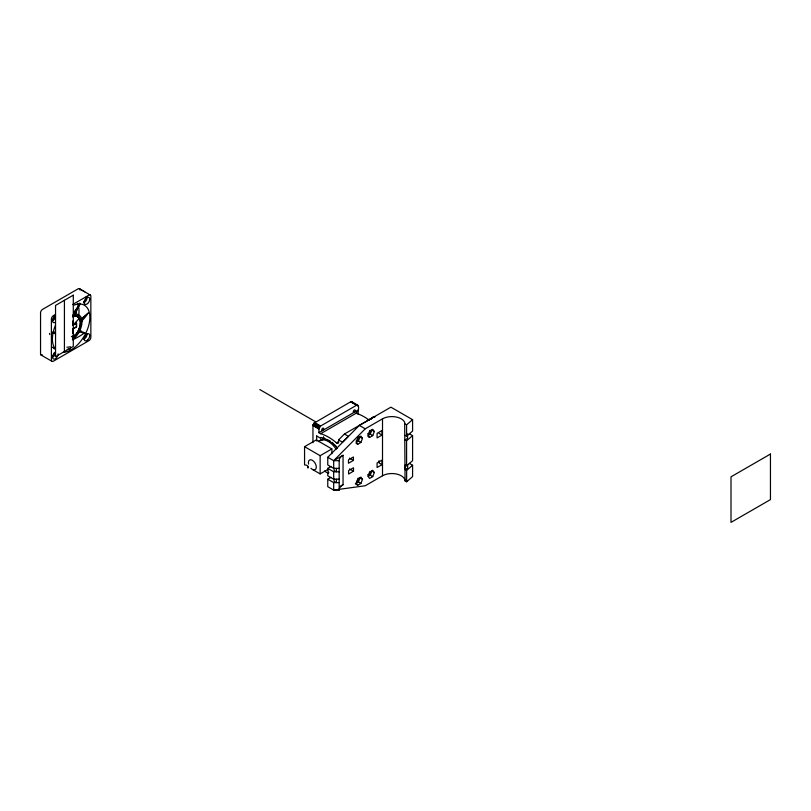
<?xml version="1.0" encoding="UTF-8"?>
<svg xmlns="http://www.w3.org/2000/svg" width="811" height="811" viewBox="0 0 811 811"><rect width="100%" height="100%" fill="white"/><g stroke="black" fill="none" stroke-linecap="round" stroke-linejoin="round"><path stroke-width="1.22" d="M373.993 416.945L344.411 434.027L338.592 439.907L338.592 442.938L337.599 443.516L336.423 442.826A45.335 26.175 60 0 0 320.639 433.723L318.865 432.689L319.017 428.32L320.578 426.028L356.597 405.236C360.692 404.871 357.073 412.475 358.31 414.472M352.329 402.54L351.619 401.729L350.423 401.942L314.171 423.058L312.965 425.552L312.945 442.745M81.911 321.592L82.063 320.963M75.342 313.887L78.991 304.328L75.342 313.887C75.555 312.103 72.554 312.296 74.957 312.671M356.333 442.228L358.442 441.012L360.023 436.947L362.487 438.366L360.905 442.441L357.752 444.256L356.11 443.313M368.174 435.395L370.272 434.179L371.854 430.114L374.317 431.533L372.746 435.608L369.583 437.423L367.941 436.48M355.289 483.832L358.442 482.008L360.023 477.943L362.487 479.372L360.905 483.437L357.752 485.252L356.11 484.309M368.174 476.392L370.272 475.175L371.854 471.11L374.317 472.539L372.746 476.604L369.583 478.419L368.012 476.179L369.583 472.114L372.746 470.289L374.317 472.539M320.639 433.723L356.049 413.275L358.31 409.92L318.865 432.689M73.771 312.347L79.944 304.074L75.413 310.826M339.17 468.373L333.686 468.373L327.766 464.956L327.766 457.272L359.334 425.39L390.892 407.163L412.586 419.692L412.586 431.077L406.585 436.196L405.054 435.314M333.686 468.373L333.686 460.689L365.244 428.806L382.508 418.841A13.25 7.654 0 0 1 404.679 422.267L405.054 480.862L406.635 481.785L412.586 476.635L412.586 465.25L409.332 463.365M406.635 481.785L406.635 470.39L412.586 465.25M406.585 436.196L406.585 424.812L412.586 419.692M406.635 470.39L405.155 469.539L405.155 464.987L406.585 465.808L406.585 440.748L412.586 435.639L409.291 433.733M406.585 465.808L412.586 460.689L412.586 435.639M81.212 318.997L88.419 312.934L81.313 319.483M55.523 314.404L53.374 315.651A2.788 1.612 -60 0 0 51.397 319.068L51.397 360.064A2.788 1.612 -60 0 0 53.374 361.199L88.875 340.701A2.788 1.612 -60 0 0 90.852 337.285L90.852 296.289A2.788 1.612 -60 0 0 88.875 295.143L72.737 304.47M76.548 323.224L72.605 325.383L76.548 323.224L76.548 326.863L72.605 329.023L76.548 326.863M307.815 466.791C307.308 470.441 310.532 464.896 304.561 464.906L304.561 446.689L316.27 439.927L331.861 448.919L331.861 453.775M336.423 442.826L338.562 441.589M304.561 446.689L320.142 455.681L331.861 448.919M327.766 457.272L333.686 460.689L343.053 455.285L343.053 484.704A13.25 7.654 0 0 0 339.17 490.108L333.686 490.108L327.766 486.691L327.766 479.2L330.959 477.355M382.011 435.071L377.085 437.91L377.085 433.358L382.011 430.509L382.011 435.071L379.051 433.358M339.17 479.2L333.686 479.2L327.766 475.783L327.766 473.502L328.759 472.651L327.766 470.654L327.766 468.373L330.939 466.548M312.843 469.66L320.142 473.908L327.593 469.599M353.414 460.405L348.477 463.253L348.477 459.837L353.414 456.988L353.414 460.405L349.47 458.124M353.515 471.171L348.578 474.019L348.578 470.603L353.515 467.754L353.515 471.171L349.47 468.951M339.931 486.499L343.053 484.704M382.011 464.673L377.085 467.521L377.085 462.969L382.011 460.121L382.011 464.673L379.051 462.969L379.051 460.689M405.054 480.862L404.679 479.21A13.25 7.654 0 0 0 382.508 475.783L365.244 485.748L333.686 490.108L333.686 482.616L327.766 479.2M405.155 469.539L407.659 468.089L407.659 464.673M55.361 332.094L52.847 333.473L55.249 332.713M333.686 460.689L339.17 460.689A13.25 7.654 0 0 1 343.053 455.285M327.766 468.373L333.686 471.799L339.17 471.799M333.686 482.616L339.17 482.616M79.113 330.807L84.891 332.794L84.587 333.412L78.809 331.425M79.539 288.828L90.386 295.092M79.296 288.686L84.81 291.859M52.107 361.402L41.016 354.995M405.054 423.93L406.585 424.812M351.619 401.729L357.904 405.358M351.173 401.688L358.158 405.723M350.93 401.729L358.239 405.956M350.676 401.82L356.597 405.236M406.585 440.748L405.054 439.866L407.558 438.427L407.558 433.875M359.334 425.39L365.244 428.806M370.272 434.179L372.746 435.608M358.442 441.012L360.905 442.441M344.411 434.027L348.355 436.308L342.536 442.188L338.592 439.907M259.814 389.574L315.763 421.872M314.658 422.612L320.578 426.028M314.415 422.815L320.325 426.231M314.171 423.058L320.081 426.474M313.938 423.322L319.858 426.738M313.725 423.616L319.635 427.032M313.533 423.92L319.443 427.336M313.36 424.244L319.281 427.661M313.218 424.569L319.128 427.985M313.097 424.903L319.017 428.32M313.016 425.228L318.936 428.644M312.965 425.552L318.885 428.968M316.695 435.994L320.639 438.275L320.639 437.474A45.335 26.175 60 0 1 336.423 446.587M370.272 475.175L372.746 476.604M358.442 482.008L360.905 483.437M72.706 321.004L72.706 325.444M72.605 333.473L72.605 329.023M55.604 334.223L53.901 331.831M53.962 332.358L54.824 333.544M374.317 431.533L372.746 429.293L369.583 431.117L368.012 435.183L369.583 437.423M362.487 438.366L360.905 436.125L357.752 437.95L356.171 442.015L357.752 444.256M362.487 479.372L360.905 477.121L357.752 478.946L356.171 483.011L357.752 485.252M75.372 312.965L75.778 313.877M382.508 418.841L382.508 475.783M339.17 460.689L339.17 490.108M336.433 468.373L336.433 471.799L334.071 470.431L334.071 468.16M336.433 479.2L336.433 482.616L334.071 481.247L334.071 478.977M333.686 471.799L333.686 479.2M320.142 455.681L320.142 473.908M316.645 435.963L316.695 441.002M76.447 323.163L76.447 326.803M64.424 300.293L64.424 351.548M356.049 413.275A45.335 26.175 60 0 1 369.228 420.25M328.526 473.573A45.335 26.175 60 0 1 324.552 470.998M358.148 478.176A2.088 1.206 -60 0 1 358.036 480.132A2.088 1.206 -60 0 1 356.485 481.633M370.13 471.667A2.088 1.206 -60 0 1 369.441 473.989A2.088 1.206 -60 0 1 367.657 474.749M358.067 437.078A2.088 1.206 -60 0 1 358.34 437.758L358.32 438.204A2.088 1.206 -60 0 1 357.002 440.383L356.617 440.596A2.088 1.206 -60 0 1 356.252 440.677M369.978 430.337A2.088 1.206 -60 0 1 369.603 432.77A2.088 1.206 -60 0 1 367.657 433.743M308.585 464.085A5.596 3.234 60 0 1 312.012 460.101A5.596 3.234 60 0 1 316.26 467.765A5.596 3.234 60 0 1 310.897 468.251M319.281 441.326A17.325 10.006 60 0 1 327.33 439.663M328.09 439.957A17.325 10.006 60 0 1 328.85 440.322M329.621 440.738A17.325 10.006 60 0 1 330.391 441.204M331.912 442.309A17.325 10.006 60 0 1 333.402 443.617M334.132 444.337A17.325 10.006 60 0 1 337.427 448.493M328.354 469.751A17.325 10.006 60 0 1 327.583 469.285M318.449 441.579A17.325 10.006 60 0 1 336.159 449.223M321.176 440.545A17.325 10.006 60 0 1 324.106 438.153M322.21 439.947A17.325 10.006 60 0 1 324.015 438.122M367.667 420.27A11.09 6.407 60 0 1 371.124 419.165M370.809 419.054A11.09 6.407 60 0 1 375.017 416.915M84.151 333.169A35.167 19.616 -22.1 0 1 72.372 339.839M81.323 331.01A35.157 16.23 -24.6 0 1 80.654 331.456M79.985 331.892A35.157 16.23 -24.6 0 1 78.616 332.753M77.927 333.179A35.157 16.23 -24.6 0 1 76.518 334M75.798 334.406A35.157 16.23 -24.6 0 1 75.078 334.801M74.348 335.186A35.157 16.23 -24.6 0 1 71.388 336.666M87.537 313.999A35.167 7.329 -37.2 0 1 80.806 322.008M78.88 318.764A35.157 5.119 -43 0 1 75.97 322.008M75.646 322.362A35.157 5.119 -43 0 1 74.987 323.062M74.663 323.407A35.157 5.119 -43 0 1 73.689 324.42M79.6 303.172A35.167 2.626 -62.2 0 1 79.782 303.415M79.65 304.723A35.167 2.626 -62.2 0 1 79.275 306.041M74.186 312.965A35.157 3.254 -68.9 0 1 73.973 313.685M73.193 316.249A35.157 3.254 -68.9 0 1 73.081 316.614M52.411 333.017A35.167 21.745 81.1 0 1 52.208 331.993M49.755 334.527A35.157 24.847 80.9 0 1 49.491 333.392M55.189 348.629A35.167 31.173 -84.1 0 1 53.759 347.402M54.388 348.872A35.157 32.045 -70.5 0 1 53.627 348.294M52.887 347.696A35.157 32.045 -70.5 0 1 52.157 347.067M70.131 349.024A35.167 30.23 -29.7 0 1 67.201 349.308M70.547 346.784A35.157 28.213 -23.8 0 1 66.887 347.23M72.676 316.047A13.807 7.968 -60 0 1 80.786 322.484A13.807 7.968 -60 0 1 72.777 338.329A13.807 7.968 -60 0 0 80.786 322.484A13.807 7.968 -60 0 0 72.777 316.108M72.635 316.645A13.108 7.573 -60 0 1 80.299 322.768A13.108 7.573 -60 0 1 72.635 337.731M72.737 316.706A13.108 7.573 -60 0 1 80.39 322.819A13.108 7.573 -60 0 1 72.737 337.781M55.493 315.905A3.974 2.291 -60 0 1 52.239 320.984M55.341 322.312A3.974 2.291 -60 0 1 52.533 320.69A3.974 2.291 -60 0 1 55.341 315.814M54.225 315.753A2.443 1.409 -60 0 1 54.043 317.953A2.443 1.409 -60 0 1 52.33 319.676M87.02 297.191A3.974 2.291 -60 0 1 83.797 302.767M85.601 297.292A2.443 1.409 -60 0 1 85.702 299.512A2.443 1.409 -60 0 1 83.898 301.459M87.02 333.635A3.974 2.291 -60 0 1 83.797 339.211M85.601 333.737A2.443 1.409 -60 0 1 85.702 335.957A2.443 1.409 -60 0 1 83.898 337.903M55.493 352.349A3.974 2.291 -60 0 1 52.239 357.428M58.159 353.88A3.974 2.291 -60 0 1 55.341 358.746A3.974 2.291 -60 0 1 52.533 357.124A3.974 2.291 -60 0 1 55.341 352.258M54.347 352.501A2.443 1.409 -60 0 1 52.33 356.12M72.868 314.8A15.338 8.86 -60 0 1 81.972 321.906A15.338 8.86 -60 0 1 72.868 339.535M73.426 305.372A26.499 15.297 -60 0 1 89.149 323.69A26.499 15.297 -60 0 1 63.288 352.349M55.503 349.146A26.499 15.297 -60 0 1 55.503 325.241M77.451 303.355A26.499 15.297 -60 0 1 78.667 315.418M79.731 289.04A2.788 1.612 -60 0 0 78.028 288.888L42.527 309.386A2.788 1.612 -60 0 0 40.55 312.803L40.55 353.799A2.788 1.612 -60 0 0 42.527 354.934M79.883 289.314A2.788 1.612 -60 0 1 79.995 290.024M323.488 437.068L323.488 439.572L323.498 437.078M323.234 430.083L322.251 430.651A1.399 0.801 -60 0 1 321.987 429.08A1.399 0.801 -60 0 1 323.498 428.208A1.399 0.801 -60 0 1 323.234 430.083M354.792 411.856L353.809 412.424A1.399 0.801 -60 0 1 353.545 410.863A1.399 0.801 -60 0 1 355.056 409.991A1.399 0.801 -60 0 1 354.792 411.856M73.294 295.174L55.543 305.423L55.543 356.668L73.294 346.419L73.294 295.174M770.45 454.048L731.005 476.827L731.005 522.375L770.45 499.606L770.45 454.048M87.629 303.557A3.974 2.291 -60 0 0 88.896 297.404A3.974 2.291 -60 0 0 84.192 301.57A3.974 2.291 -60 0 0 87.629 303.557M87.629 340.002A3.974 2.291 -60 0 0 88.896 333.838A3.974 2.291 -60 0 0 84.192 338.015A3.974 2.291 -60 0 0 87.629 340.002"/></g></svg>
